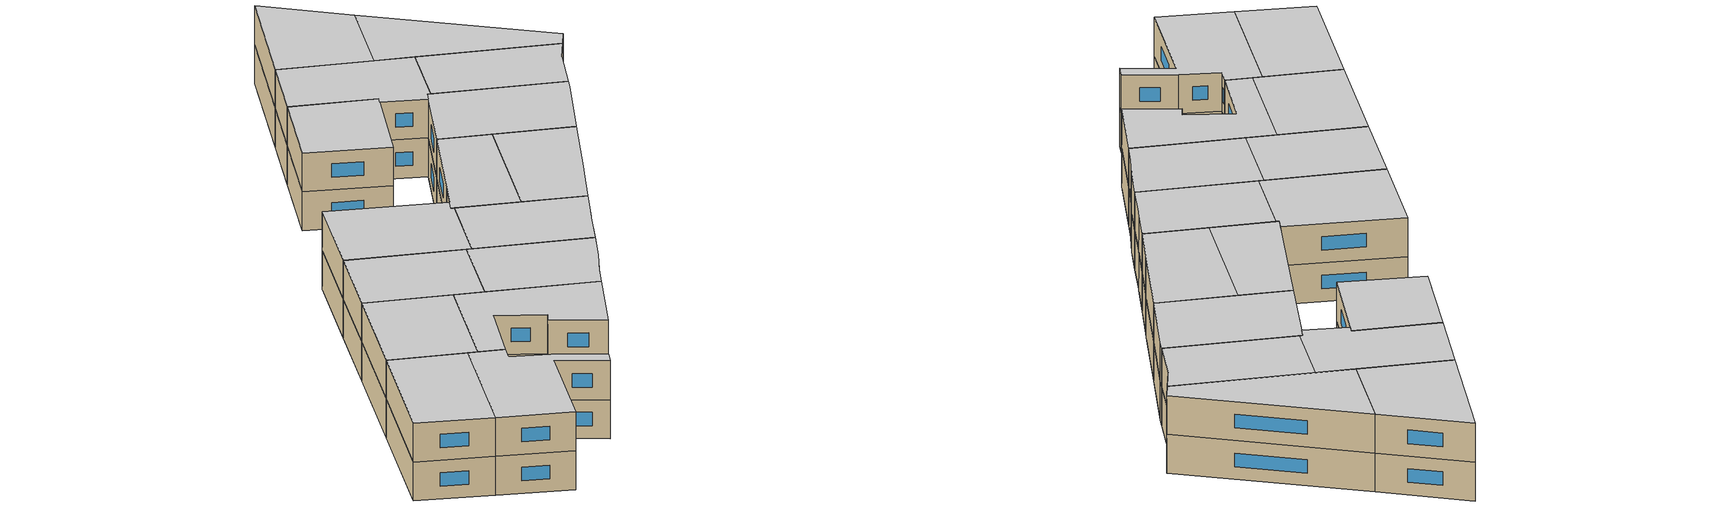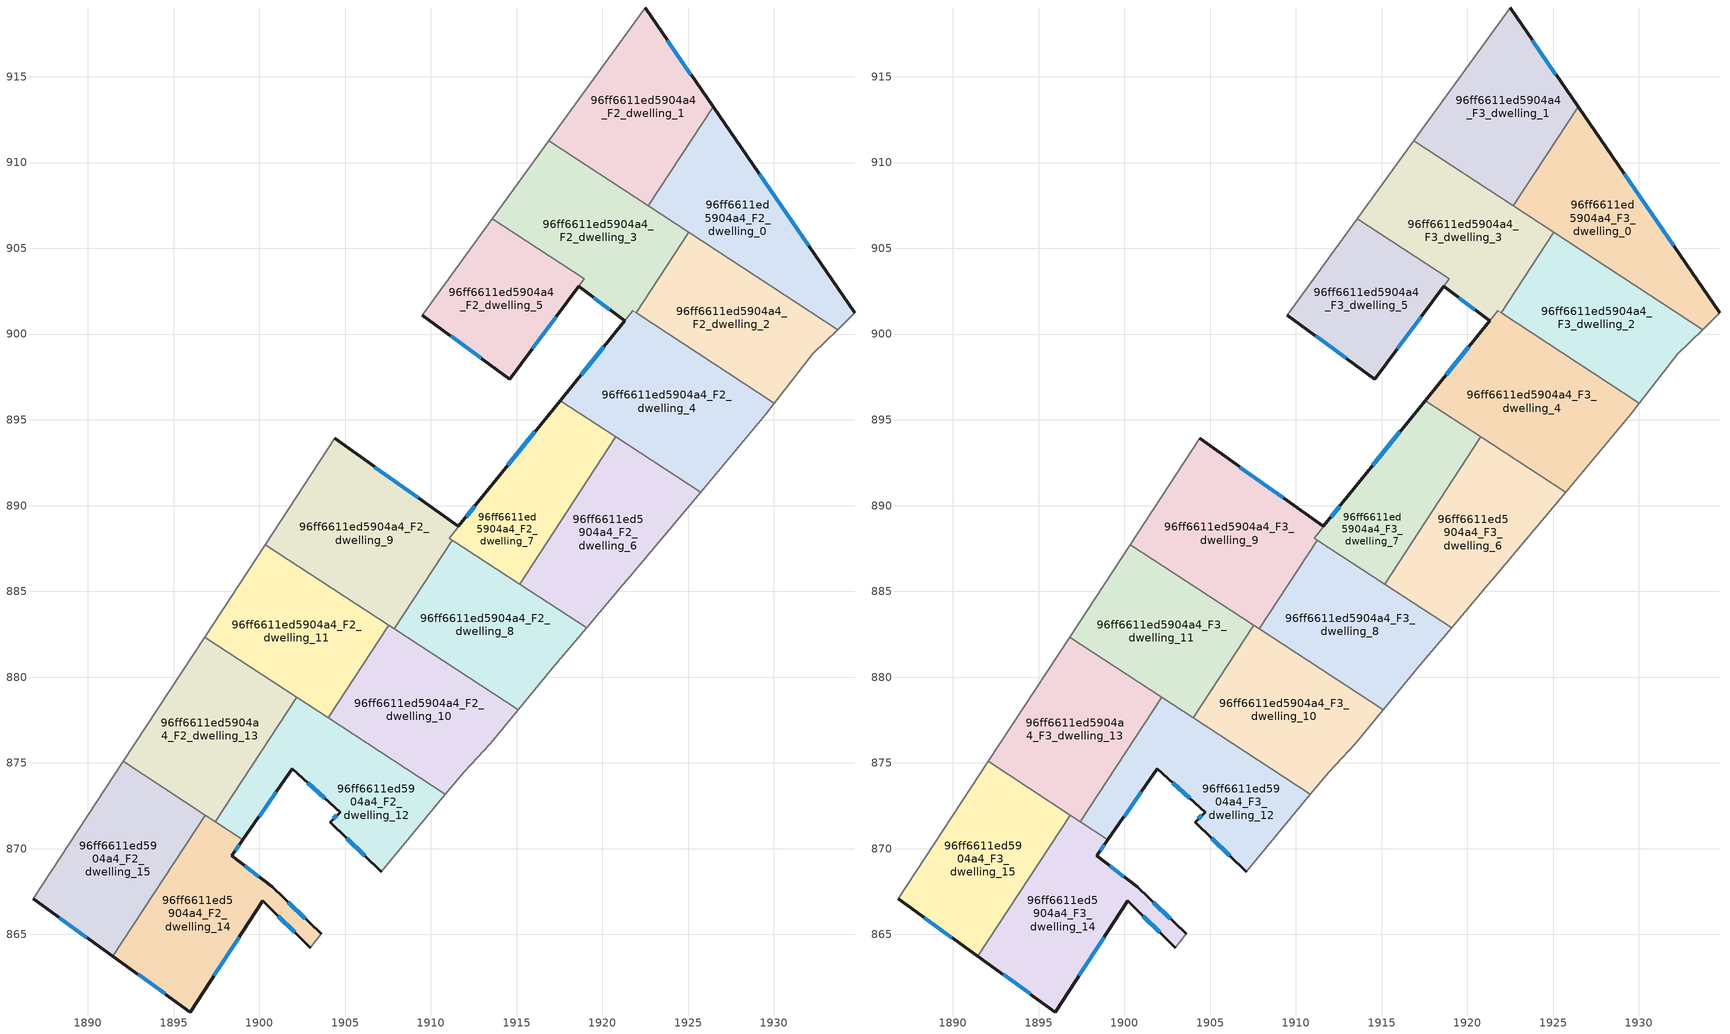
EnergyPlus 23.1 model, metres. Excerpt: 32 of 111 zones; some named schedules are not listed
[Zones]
96ff6611ed5904a4_F2_dwelling_0
 floor to 96ff6611ed5904a4_F1_dwelling_0 (EU_floor_Construction): 1926.45,913.25 1934.72,901.23 1933.71,900.26 1922.68,907.47 z6
 wall outside (EU_wall_Construction): 1934.72,901.23 1926.45,913.25 z6:9
 wall to 96ff6611ed5904a4_F2_dwelling_1 (EU_wall_Construction): 1926.45,913.25 1922.68,907.47 z6:9
 wall adiabatic (EU_wall_Construction): 1933.71,900.26 1934.72,901.23 z6:9
 wall to 96ff6611ed5904a4_F2_dwelling_2 (EU_wall_Construction): 1925.04,905.93 1933.71,900.26 z6:9
 wall to 96ff6611ed5904a4_F2_dwelling_3 (EU_wall_Construction): 1922.68,907.47 1925.04,905.93 z6:9
 window (EU_Window_Construction): 1932.03,905.14 1929.14,909.34 z6.98:8.02
96ff6611ed5904a4_F2_dwelling_1
 floor to 96ff6611ed5904a4_F1_dwelling_1 (EU_floor_Construction): 1922.49,919.01 1926.45,913.25 1922.68,907.47 1916.87,911.27 z6
 wall outside (EU_wall_Construction): 1926.45,913.25 1922.49,919.01 z6:9
 wall adiabatic (EU_wall_Construction): 1922.49,919.01 1916.87,911.27 z6:9
 wall to 96ff6611ed5904a4_F2_dwelling_3 (EU_wall_Construction): 1916.87,911.27 1922.68,907.47 z6:9
 window (EU_Window_Construction): 1925.17,915.12 1923.78,917.14 z6.98:8.02
96ff6611ed5904a4_F2_dwelling_10
 floor to 96ff6611ed5904a4_F1_dwelling_10 (EU_floor_Construction): 1915.09,878.09 1913.47,876.11 1911.95,874.49 1910.84,873.16 1904.02,877.62 1907.55,883.03 z6
 wall adiabatic (EU_wall_Construction): 1910.84,873.16 1911.95,874.49 1913.47,876.11 1915.09,878.09 z6:9
 wall to 96ff6611ed5904a4_F2_dwelling_11 (EU_wall_Construction): 1907.55,883.03 1904.02,877.62 z6:9
 wall to 96ff6611ed5904a4_F2_dwelling_8 (EU_wall_Construction): 1915.09,878.09 1907.87,882.82 z6:9
 wall to 96ff6611ed5904a4_F2_dwelling_12 (EU_wall_Construction): 1904.02,877.62 1910.84,873.16 z6:9
 wall to 96ff6611ed5904a4_F2_dwelling_9 (EU_wall_Construction): 1907.87,882.82 1907.55,883.03 z6:9
96ff6611ed5904a4_F2_dwelling_11
 floor to 96ff6611ed5904a4_F1_dwelling_11 (EU_floor_Construction): 1907.55,883.03 1904.02,877.62 1896.81,882.33 1900.35,887.73 z6
 wall adiabatic (EU_wall_Construction): 1900.35,887.73 1896.81,882.33 z6:9
 wall to 96ff6611ed5904a4_F2_dwelling_9 (EU_wall_Construction): 1907.55,883.03 1900.35,887.73 z6:9
 wall to 96ff6611ed5904a4_F2_dwelling_13 (EU_wall_Construction): 1896.81,882.33 1902.17,878.83 z6:9
 wall to 96ff6611ed5904a4_F2_dwelling_12 (EU_wall_Construction): 1902.17,878.83 1904.02,877.62 z6:9
96ff6611ed5904a4_F2_dwelling_12
 floor to 96ff6611ed5904a4_F1_dwelling_12 (EU_floor_Construction): 1910.84,873.16 1907.11,868.65 1904.13,871.53 1904.72,872.13 1901.93,874.64 1899.05,870.52 1897.43,871.58 1902.17,878.83 z6
 wall outside (EU_wall_Construction): 1899.05,870.52 1901.93,874.64 1904.72,872.13 1904.13,871.53 1907.11,868.65 z6:9
 wall to 96ff6611ed5904a4_F2_dwelling_13 (EU_wall_Construction): 1902.17,878.83 1897.43,871.58 z6:9
 wall adiabatic (EU_wall_Construction): 1907.11,868.65 1910.84,873.16 z6:9
 wall to 96ff6611ed5904a4_F2_dwelling_14 (EU_wall_Construction): 1897.43,871.58 1899.05,870.52 z6:9
 window (EU_Window_Construction): 1899.99,871.86 1900.99,873.3 / 1905.1,870.6 1906.14,869.59 / 1904.53,871.94 1904.32,871.73 / 1902.84,873.83 1903.81,872.95 z6.98:8.02
96ff6611ed5904a4_F2_dwelling_13
 floor to 96ff6611ed5904a4_F1_dwelling_13 (EU_floor_Construction): 1902.17,878.83 1897.43,871.58 1892.07,875.08 1896.81,882.33 z6
 wall adiabatic (EU_wall_Construction): 1896.81,882.33 1892.07,875.08 z6:9
 wall to 96ff6611ed5904a4_F2_dwelling_15 (EU_wall_Construction): 1892.07,875.08 1896.85,871.96 z6:9
 wall to 96ff6611ed5904a4_F2_dwelling_14 (EU_wall_Construction): 1896.85,871.96 1897.43,871.58 z6:9
96ff6611ed5904a4_F2_dwelling_14
 floor to 96ff6611ed5904a4_F1_dwelling_14 (EU_floor_Construction): 1899.05,870.52 1898.39,869.57 1900.75,867.77 1903.6,865.02 1902.97,864.23 1900.21,866.95 1895.98,860.47 1891.46,863.72 1896.85,871.96 z6
 wall outside (EU_wall_Construction): 1903.6,865.02 1900.75,867.77 1898.39,869.57 1899.05,870.52 / 1891.46,863.72 1895.98,860.47 1900.21,866.95 1902.97,864.23 z6:9
 wall adiabatic (EU_wall_Construction): 1902.97,864.23 1903.6,865.02 z6:9
 wall to 96ff6611ed5904a4_F2_dwelling_15 (EU_wall_Construction): 1896.85,871.96 1891.46,863.72 z6:9
 window (EU_Window_Construction): 1899.98,868.36 1899.16,868.99 / 1902.67,865.92 1901.68,866.88 / 1901.11,866.07 1902.08,865.12 / 1897.35,862.58 1898.83,864.85 / 1892.93,862.67 1894.51,861.53 / 1898.6,869.88 1898.83,870.21 z6.98:8.02
96ff6611ed5904a4_F2_dwelling_15
 floor to 96ff6611ed5904a4_F1_dwelling_15 (EU_floor_Construction): 1896.85,871.96 1891.46,863.72 1886.82,867.07 1892.07,875.08 z6
 wall outside (EU_wall_Construction): 1886.82,867.07 1891.46,863.72 z6:9
 wall adiabatic (EU_wall_Construction): 1892.07,875.08 1886.82,867.07 z6:9
 window (EU_Window_Construction): 1888.33,865.98 1889.95,864.81 z6.98:8.02
96ff6611ed5904a4_F2_dwelling_2
 floor to 96ff6611ed5904a4_F1_dwelling_2 (EU_floor_Construction): 1933.71,900.26 1932.27,898.86 1930.04,895.97 1921.98,901.24 1925.04,905.93 z6
 wall adiabatic (EU_wall_Construction): 1930.04,895.97 1932.27,898.86 1933.71,900.26 z6:9
 wall to 96ff6611ed5904a4_F2_dwelling_3 (EU_wall_Construction): 1925.04,905.93 1921.98,901.24 z6:9
 wall to 96ff6611ed5904a4_F2_dwelling_4 (EU_wall_Construction): 1921.98,901.24 1930.04,895.97 z6:9
96ff6611ed5904a4_F2_dwelling_3
 floor to 96ff6611ed5904a4_F1_dwelling_3 (EU_floor_Construction): 1925.04,905.93 1921.98,901.24 1921.78,901.37 1921.31,900.78 1918.62,902.78 1918.94,903.22 1913.58,906.73 1916.87,911.27 z6
 wall outside (EU_wall_Construction): 1918.62,902.78 1921.31,900.78 z6:9
 wall to 96ff6611ed5904a4_F2_dwelling_5 (EU_wall_Construction): 1913.58,906.73 1918.94,903.22 1918.62,902.78 z6:9
 wall adiabatic (EU_wall_Construction): 1916.87,911.27 1913.58,906.73 z6:9
 wall to 96ff6611ed5904a4_F2_dwelling_4 (EU_wall_Construction): 1921.31,900.78 1921.78,901.37 / 1921.79,901.36 1921.98,901.24 z6:9
 window (EU_Window_Construction): 1919.49,902.13 1920.43,901.43 z6.98:8.02
96ff6611ed5904a4_F2_dwelling_4
 floor to 96ff6611ed5904a4_F1_dwelling_4 (EU_floor_Construction): 1930.04,895.97 1929.53,895.31 1925.73,890.78 1917.54,896.13 1921.79,901.36 z6
 wall outside (EU_wall_Construction): 1921.31,900.78 1917.54,896.13 z6:9
 wall adiabatic (EU_wall_Construction): 1925.73,890.78 1929.53,895.31 1930.04,895.97 z6:9
 wall to 96ff6611ed5904a4_F2_dwelling_6 (EU_wall_Construction): 1920.79,894 1925.73,890.78 z6:9
 wall to 96ff6611ed5904a4_F2_dwelling_7 (EU_wall_Construction): 1917.54,896.13 1920.79,894 z6:9
 window (EU_Window_Construction): 1920.09,899.27 1918.77,897.64 z6.98:8.02
96ff6611ed5904a4_F2_dwelling_5
 floor to 96ff6611ed5904a4_F1_dwelling_5 (EU_floor_Construction): 1918.94,903.22 1914.61,897.37 1909.5,901.11 1913.58,906.73 z6
 wall outside (EU_wall_Construction): 1909.5,901.11 1914.61,897.37 1918.62,902.78 z6:9
 wall adiabatic (EU_wall_Construction): 1913.58,906.73 1909.5,901.11 z6:9
 window (EU_Window_Construction): 1911.16,899.9 1912.95,898.59 / 1915.91,899.13 1917.31,901.02 z6.98:8.02
96ff6611ed5904a4_F2_dwelling_6
 floor to 96ff6611ed5904a4_F1_dwelling_6 (EU_floor_Construction): 1925.73,890.78 1921.6,885.84 1921.23,885.4 1919.08,882.87 1915.18,885.42 1920.79,894 z6
 wall adiabatic (EU_wall_Construction): 1919.08,882.87 1921.23,885.4 1921.6,885.84 1925.73,890.78 z6:9
 wall to 96ff6611ed5904a4_F2_dwelling_7 (EU_wall_Construction): 1920.79,894 1915.18,885.42 z6:9
 wall to 96ff6611ed5904a4_F2_dwelling_8 (EU_wall_Construction): 1915.18,885.42 1919.08,882.87 z6:9
96ff6611ed5904a4_F2_dwelling_7
 floor to 96ff6611ed5904a4_F1_dwelling_7 (EU_floor_Construction): 1920.79,894 1915.18,885.42 1911.06,888.11 1913.01,890.52 1917.54,896.13 z6
 wall outside (EU_wall_Construction): 1917.54,896.13 1913.01,890.52 z6:9
 wall to 96ff6611ed5904a4_F2_dwelling_9 (EU_wall_Construction): 1913,890.52 1911.06,888.11 1911.25,887.99 z6:9
 wall to 96ff6611ed5904a4_F2_dwelling_8 (EU_wall_Construction): 1911.25,887.99 1915.18,885.42 z6:9
 window (EU_Window_Construction): 1916.07,894.3 1914.48,892.35 z6.98:8.02
96ff6611ed5904a4_F2_dwelling_8
 floor to 96ff6611ed5904a4_F1_dwelling_8 (EU_floor_Construction): 1919.08,882.87 1917.08,880.52 1916.96,880.37 1915.09,878.09 1907.87,882.82 1911.25,887.99 z6
 wall adiabatic (EU_wall_Construction): 1915.09,878.09 1916.96,880.37 1917.08,880.52 1919.08,882.87 z6:9
 wall to 96ff6611ed5904a4_F2_dwelling_9 (EU_wall_Construction): 1911.25,887.99 1907.87,882.82 z6:9
96ff6611ed5904a4_F2_dwelling_9
 floor to 96ff6611ed5904a4_F1_dwelling_9 (EU_floor_Construction): 1913,890.52 1911.06,888.11 1911.25,887.99 1907.87,882.82 1900.35,887.73 1904.4,893.91 1911.6,888.78 z6
 wall outside (EU_wall_Construction): 1913,890.52 1911.6,888.78 1904.4,893.91 z6:9
 wall adiabatic (EU_wall_Construction): 1904.4,893.91 1900.35,887.73 z6:9
 window (EU_Window_Construction): 1909.26,890.45 1906.74,892.25 / 1912.55,889.96 1912.06,889.35 z6.98:8.02
96ff6611ed5904a4_F3_dwelling_0
 floor to 96ff6611ed5904a4_F2_dwelling_0 (EU_floor_Construction): 1926.45,913.25 1934.72,901.23 1933.71,900.26 1922.68,907.47 z9
 wall outside (EU_wall_Construction): 1934.72,901.23 1926.45,913.25 z9:12
 wall to 96ff6611ed5904a4_F3_dwelling_1 (EU_wall_Construction): 1926.45,913.25 1922.68,907.47 z9:12
 wall adiabatic (EU_wall_Construction): 1933.71,900.26 1934.72,901.23 z9:12
 wall to 96ff6611ed5904a4_F3_dwelling_2 (EU_wall_Construction): 1925.04,905.93 1933.71,900.26 z9:12
 wall to 96ff6611ed5904a4_F3_dwelling_3 (EU_wall_Construction): 1922.68,907.47 1925.04,905.93 z9:12
 window (EU_Window_Construction): 1932.03,905.14 1929.14,909.34 z9.98:11.02
 ceiling to 96ff6611ed5904a4_F4_dwelling_0 (EU_floor_Construction): 1934.72,901.23 1926.45,913.25 1922.68,907.47 1933.71,900.26 z12
96ff6611ed5904a4_F3_dwelling_1
 floor to 96ff6611ed5904a4_F2_dwelling_1 (EU_floor_Construction): 1922.49,919.01 1926.45,913.25 1922.68,907.47 1916.87,911.27 z9
 wall outside (EU_wall_Construction): 1926.45,913.25 1922.49,919.01 z9:12
 wall adiabatic (EU_wall_Construction): 1922.49,919.01 1916.87,911.27 z9:12
 wall to 96ff6611ed5904a4_F3_dwelling_3 (EU_wall_Construction): 1916.87,911.27 1922.68,907.47 z9:12
 window (EU_Window_Construction): 1925.17,915.12 1923.78,917.14 z9.98:11.02
 ceiling to 96ff6611ed5904a4_F4_dwelling_1 (EU_floor_Construction): 1922.68,907.47 1926.45,913.25 1922.49,919.01 1916.87,911.27 z12
96ff6611ed5904a4_F3_dwelling_10
 floor to 96ff6611ed5904a4_F2_dwelling_10 (EU_floor_Construction): 1915.09,878.09 1913.47,876.11 1911.95,874.49 1910.84,873.16 1904.02,877.62 1907.55,883.03 z9
 wall adiabatic (EU_wall_Construction): 1910.84,873.16 1911.95,874.49 1913.47,876.11 1915.09,878.09 z9:12
 wall to 96ff6611ed5904a4_F3_dwelling_11 (EU_wall_Construction): 1907.55,883.03 1904.02,877.62 z9:12
 wall to 96ff6611ed5904a4_F3_dwelling_8 (EU_wall_Construction): 1915.09,878.09 1907.87,882.82 z9:12
 wall to 96ff6611ed5904a4_F3_dwelling_12 (EU_wall_Construction): 1904.02,877.62 1910.84,873.16 z9:12
 wall to 96ff6611ed5904a4_F3_dwelling_9 (EU_wall_Construction): 1907.87,882.82 1907.55,883.03 z9:12
 ceiling to 96ff6611ed5904a4_F4_dwelling_10 (EU_floor_Construction): 1913.47,876.11 1915.09,878.09 1907.55,883.03 1904.02,877.62 1910.84,873.16 1911.95,874.49 z12
96ff6611ed5904a4_F3_dwelling_11
 floor to 96ff6611ed5904a4_F2_dwelling_11 (EU_floor_Construction): 1907.55,883.03 1904.02,877.62 1896.81,882.33 1900.35,887.73 z9
 wall adiabatic (EU_wall_Construction): 1900.35,887.73 1896.81,882.33 z9:12
 wall to 96ff6611ed5904a4_F3_dwelling_9 (EU_wall_Construction): 1907.55,883.03 1900.35,887.73 z9:12
 wall to 96ff6611ed5904a4_F3_dwelling_13 (EU_wall_Construction): 1896.81,882.33 1902.17,878.83 z9:12
 wall to 96ff6611ed5904a4_F3_dwelling_12 (EU_wall_Construction): 1902.17,878.83 1904.02,877.62 z9:12
 ceiling to 96ff6611ed5904a4_F4_dwelling_11 (EU_floor_Construction): 1904.02,877.62 1907.55,883.03 1900.35,887.73 1896.81,882.33 z12
96ff6611ed5904a4_F3_dwelling_12
 floor to 96ff6611ed5904a4_F2_dwelling_12 (EU_floor_Construction): 1910.84,873.16 1907.11,868.65 1904.13,871.53 1904.72,872.13 1901.93,874.64 1899.05,870.52 1897.43,871.58 1902.17,878.83 z9
 wall outside (EU_wall_Construction): 1899.05,870.52 1901.93,874.64 1904.72,872.13 1904.13,871.53 1907.11,868.65 z9:12
 wall to 96ff6611ed5904a4_F3_dwelling_13 (EU_wall_Construction): 1902.17,878.83 1897.43,871.58 z9:12
 wall adiabatic (EU_wall_Construction): 1907.11,868.65 1910.84,873.16 z9:12
 wall to 96ff6611ed5904a4_F3_dwelling_14 (EU_wall_Construction): 1897.43,871.58 1899.05,870.52 z9:12
 window (EU_Window_Construction): 1899.99,871.86 1900.99,873.3 / 1905.1,870.6 1906.14,869.59 / 1904.53,871.94 1904.32,871.73 / 1902.84,873.83 1903.81,872.95 z9.98:11.02
 ceiling to 96ff6611ed5904a4_F4_dwelling_12 (EU_floor_Construction): 1907.11,868.65 1910.84,873.16 1902.17,878.83 1897.43,871.58 1899.05,870.52 1901.93,874.64 1904.72,872.13 1904.13,871.53 z12
96ff6611ed5904a4_F3_dwelling_13
 floor to 96ff6611ed5904a4_F2_dwelling_13 (EU_floor_Construction): 1902.17,878.83 1897.43,871.58 1892.07,875.08 1896.81,882.33 z9
 wall adiabatic (EU_wall_Construction): 1896.81,882.33 1892.07,875.08 z9:12
 wall to 96ff6611ed5904a4_F3_dwelling_15 (EU_wall_Construction): 1892.07,875.08 1896.85,871.96 z9:12
 wall to 96ff6611ed5904a4_F3_dwelling_14 (EU_wall_Construction): 1896.85,871.96 1897.43,871.58 z9:12
 ceiling to 96ff6611ed5904a4_F4_dwelling_13 (EU_floor_Construction): 1897.43,871.58 1902.17,878.83 1896.81,882.33 1892.07,875.08 z12
96ff6611ed5904a4_F3_dwelling_14
 floor to 96ff6611ed5904a4_F2_dwelling_14 (EU_floor_Construction): 1899.05,870.52 1898.39,869.57 1900.75,867.77 1903.6,865.02 1902.97,864.23 1900.21,866.95 1895.98,860.47 1891.46,863.72 1896.85,871.96 z9
 wall outside (EU_wall_Construction): 1903.6,865.02 1900.75,867.77 1898.39,869.57 1899.05,870.52 / 1891.46,863.72 1895.98,860.47 1900.21,866.95 1902.97,864.23 z9:12
 wall adiabatic (EU_wall_Construction): 1902.97,864.23 1903.6,865.02 z9:12
 wall to 96ff6611ed5904a4_F3_dwelling_15 (EU_wall_Construction): 1896.85,871.96 1891.46,863.72 z9:12
 window (EU_Window_Construction): 1899.98,868.36 1899.16,868.99 / 1902.67,865.92 1901.68,866.88 / 1901.11,866.07 1902.08,865.12 / 1897.35,862.58 1898.83,864.85 / 1892.93,862.67 1894.51,861.53 / 1898.6,869.88 1898.83,870.21 z9.98:11.02
 ceiling to 96ff6611ed5904a4_F4_dwelling_14 (EU_floor_Construction): 1902.97,864.23 1903.6,865.02 1900.75,867.77 1898.39,869.57 1899.05,870.52 1896.85,871.96 1891.46,863.72 1895.98,860.47 1900.21,866.95 z12
96ff6611ed5904a4_F3_dwelling_15
 floor to 96ff6611ed5904a4_F2_dwelling_15 (EU_floor_Construction): 1896.85,871.96 1891.46,863.72 1886.82,867.07 1892.07,875.08 z9
 wall outside (EU_wall_Construction): 1886.82,867.07 1891.46,863.72 z9:12
 wall adiabatic (EU_wall_Construction): 1892.07,875.08 1886.82,867.07 z9:12
 window (EU_Window_Construction): 1888.33,865.98 1889.95,864.81 z9.98:11.02
 ceiling to 96ff6611ed5904a4_F4_dwelling_15 (EU_floor_Construction): 1891.46,863.72 1896.85,871.96 1892.07,875.08 1886.82,867.07 z12
96ff6611ed5904a4_F3_dwelling_2
 floor to 96ff6611ed5904a4_F2_dwelling_2 (EU_floor_Construction): 1933.71,900.26 1932.27,898.86 1930.04,895.97 1921.98,901.24 1925.04,905.93 z9
 wall adiabatic (EU_wall_Construction): 1930.04,895.97 1932.27,898.86 1933.71,900.26 z9:12
 wall to 96ff6611ed5904a4_F3_dwelling_3 (EU_wall_Construction): 1925.04,905.93 1921.98,901.24 z9:12
 wall to 96ff6611ed5904a4_F3_dwelling_4 (EU_wall_Construction): 1921.98,901.24 1930.04,895.97 z9:12
 ceiling to 96ff6611ed5904a4_F4_dwelling_2 (EU_floor_Construction): 1932.27,898.86 1933.71,900.26 1925.04,905.93 1921.98,901.24 1930.04,895.97 z12
96ff6611ed5904a4_F3_dwelling_3
 floor to 96ff6611ed5904a4_F2_dwelling_3 (EU_floor_Construction): 1925.04,905.93 1921.98,901.24 1921.78,901.37 1921.31,900.78 1918.62,902.78 1918.94,903.22 1913.58,906.73 1916.87,911.27 z9
 wall outside (EU_wall_Construction): 1918.62,902.78 1921.31,900.78 z9:12
 wall to 96ff6611ed5904a4_F3_dwelling_5 (EU_wall_Construction): 1913.58,906.73 1918.94,903.22 1918.62,902.78 z9:12
 wall adiabatic (EU_wall_Construction): 1916.87,911.27 1913.58,906.73 z9:12
 wall to 96ff6611ed5904a4_F3_dwelling_4 (EU_wall_Construction): 1921.31,900.78 1921.78,901.37 / 1921.79,901.36 1921.98,901.24 z9:12
 window (EU_Window_Construction): 1919.49,902.13 1920.43,901.43 z9.98:11.02
 ceiling to 96ff6611ed5904a4_F4_dwelling_3 (EU_floor_Construction): 1921.98,901.24 1925.04,905.93 1916.87,911.27 1913.58,906.73 1918.94,903.22 1918.62,902.78 1921.31,900.78 1921.78,901.37 z12
96ff6611ed5904a4_F3_dwelling_4
 floor to 96ff6611ed5904a4_F2_dwelling_4 (EU_floor_Construction): 1930.04,895.97 1929.53,895.31 1925.73,890.78 1917.54,896.13 1921.79,901.36 z9
 wall outside (EU_wall_Construction): 1921.31,900.78 1917.54,896.13 z9:12
 wall adiabatic (EU_wall_Construction): 1925.73,890.78 1929.53,895.31 1930.04,895.97 z9:12
 wall to 96ff6611ed5904a4_F3_dwelling_6 (EU_wall_Construction): 1920.79,894 1925.73,890.78 z9:12
 wall to 96ff6611ed5904a4_F3_dwelling_7 (EU_wall_Construction): 1917.54,896.13 1920.79,894 z9:12
 window (EU_Window_Construction): 1920.09,899.27 1918.77,897.64 z9.98:11.02
 ceiling to 96ff6611ed5904a4_F4_dwelling_4 (EU_floor_Construction): 1925.73,890.78 1929.53,895.31 1930.04,895.97 1921.79,901.36 1917.54,896.13 z12
96ff6611ed5904a4_F3_dwelling_5
 floor to 96ff6611ed5904a4_F2_dwelling_5 (EU_floor_Construction): 1918.94,903.22 1914.61,897.37 1909.5,901.11 1913.58,906.73 z9
 wall outside (EU_wall_Construction): 1909.5,901.11 1914.61,897.37 1918.62,902.78 z9:12
 wall adiabatic (EU_wall_Construction): 1913.58,906.73 1909.5,901.11 z9:12
 window (EU_Window_Construction): 1911.16,899.9 1912.95,898.59 / 1915.91,899.13 1917.31,901.02 z9.98:11.02
 ceiling to 96ff6611ed5904a4_F4_dwelling_5 (EU_floor_Construction): 1914.61,897.37 1918.94,903.22 1913.58,906.73 1909.5,901.11 z12
96ff6611ed5904a4_F3_dwelling_6
 floor to 96ff6611ed5904a4_F2_dwelling_6 (EU_floor_Construction): 1925.73,890.78 1921.6,885.84 1921.23,885.4 1919.08,882.87 1915.18,885.42 1920.79,894 z9
 wall adiabatic (EU_wall_Construction): 1919.08,882.87 1921.23,885.4 1921.6,885.84 1925.73,890.78 z9:12
 wall to 96ff6611ed5904a4_F3_dwelling_7 (EU_wall_Construction): 1920.79,894 1915.18,885.42 z9:12
 wall to 96ff6611ed5904a4_F3_dwelling_8 (EU_wall_Construction): 1915.18,885.42 1919.08,882.87 z9:12
 ceiling to 96ff6611ed5904a4_F4_dwelling_6 (EU_floor_Construction): 1921.6,885.84 1925.73,890.78 1920.79,894 1915.18,885.42 1919.08,882.87 1921.23,885.4 z12
96ff6611ed5904a4_F3_dwelling_7
 floor to 96ff6611ed5904a4_F2_dwelling_7 (EU_floor_Construction): 1920.79,894 1915.18,885.42 1911.06,888.11 1913.01,890.52 1917.54,896.13 z9
 wall outside (EU_wall_Construction): 1917.54,896.13 1913.01,890.52 z9:12
 wall to 96ff6611ed5904a4_F3_dwelling_9 (EU_wall_Construction): 1913,890.52 1911.06,888.11 1911.25,887.99 z9:12
 wall to 96ff6611ed5904a4_F3_dwelling_8 (EU_wall_Construction): 1911.25,887.99 1915.18,885.42 z9:12
 window (EU_Window_Construction): 1916.07,894.3 1914.48,892.35 z9.98:11.02
 ceiling to 96ff6611ed5904a4_F4_dwelling_7 (EU_floor_Construction): 1915.18,885.42 1920.79,894 1917.54,896.13 1913.01,890.52 1911.06,888.11 z12
96ff6611ed5904a4_F3_dwelling_8
 floor to 96ff6611ed5904a4_F2_dwelling_8 (EU_floor_Construction): 1919.08,882.87 1917.08,880.52 1916.96,880.37 1915.09,878.09 1907.87,882.82 1911.25,887.99 z9
 wall adiabatic (EU_wall_Construction): 1915.09,878.09 1916.96,880.37 1917.08,880.52 1919.08,882.87 z9:12
 wall to 96ff6611ed5904a4_F3_dwelling_9 (EU_wall_Construction): 1911.25,887.99 1907.87,882.82 z9:12
 ceiling to 96ff6611ed5904a4_F4_dwelling_8 (EU_floor_Construction): 1916.96,880.37 1917.08,880.52 1919.08,882.87 1911.25,887.99 1907.87,882.82 1915.09,878.09 z12
96ff6611ed5904a4_F3_dwelling_9
 floor to 96ff6611ed5904a4_F2_dwelling_9 (EU_floor_Construction): 1913,890.52 1911.06,888.11 1911.25,887.99 1907.87,882.82 1900.35,887.73 1904.4,893.91 1911.6,888.78 z9
 wall outside (EU_wall_Construction): 1913,890.52 1911.6,888.78 1904.4,893.91 z9:12
 wall adiabatic (EU_wall_Construction): 1904.4,893.91 1900.35,887.73 z9:12
 window (EU_Window_Construction): 1909.26,890.45 1906.74,892.25 / 1912.55,889.96 1912.06,889.35 z9.98:11.02
 ceiling to 96ff6611ed5904a4_F4_dwelling_9 (EU_floor_Construction): 1907.87,882.82 1911.25,887.99 1911.06,888.11 1913,890.52 1911.6,888.78 1904.4,893.91 1900.35,887.73 z12
[Building]
EU S2 Campaign: North Axis=0; Terrain=City; Solar Distribution=FullExterior
[Site:Location]
Bologna: Latitude=44.5; Longitude=11.25; Time Zone=1; Elevation=37
[SizingPeriod:WeatherFileDays]
AnnualSizingPeriod: Begin Month=1; Begin Day of Month=1; End Month=12; End Day of Month=31; Day of Week for Start Day=Monday; Use Weather File Daylight Saving Period=No; Use Weather File Rain and Snow Indicators=No
[MATERIAL]
EU_InternalMass_Material: Roughness=MediumRough; Thickness=0.1; Conductivity=1; Density=1800; Specific Heat=900; Thermal Absorptance=0.9; Solar Absorptance=0.7; Visible Absorptance=0.7
[MATERIAL:NOMASS] Roughness=MediumRough; Thermal Absorptance=0.9; Solar Absorptance=0.7; Visible Absorptance=0.7
Name | Thermal Resistance
EU_wall_NoMass | 0.905828
EU_floor_NoMass | 0.67114
[WINDOWMATERIAL:SIMPLEGLAZINGSYSTEM]
EU_Window_SimpleGlazing: UFactor=4.52486; Solar Heat Gain Coefficient=0.85; Visible Transmittance=0.85
[CONSTRUCTION]
EU_wall_Construction: EU_wall_NoMass
EU_floor_Construction: EU_floor_NoMass
EU_Window_Construction: EU_Window_SimpleGlazing
EU_InternalMass_Construction: EU_InternalMass_Material
[ZONE] Type=1; Multiplier=1; Ceiling Height=autocalculate; Floor Area=autocalculate; Part of Total Floor Area=Yes
Name | Volume
96ff6611ed5904a4_F2_dwelling_0; 96ff6611ed5904a4_F3_dwelling_0 | 166.438
96ff6611ed5904a4_F2_dwelling_1; 96ff6611ed5904a4_F3_dwelling_1 | 166.425
96ff6611ed5904a4_F2_dwelling_10; 96ff6611ed5904a4_F3_dwelling_10 | 166.46
96ff6611ed5904a4_F2_dwelling_11; 96ff6611ed5904a4_F3_dwelling_11 | 166.482
96ff6611ed5904a4_F2_dwelling_12; 96ff6611ed5904a4_F3_dwelling_12 | 166.43
96ff6611ed5904a4_F2_dwelling_13; 96ff6611ed5904a4_F3_dwelling_13 | 166.445
96ff6611ed5904a4_F2_dwelling_14; 96ff6611ed5904a4_F3_dwelling_14 | 166.464
96ff6611ed5904a4_F2_dwelling_15; 96ff6611ed5904a4_F3_dwelling_15 | 166.428
96ff6611ed5904a4_F2_dwelling_2; 96ff6611ed5904a4_F3_dwelling_2 | 166.441
96ff6611ed5904a4_F2_dwelling_3; 96ff6611ed5904a4_F3_dwelling_3 | 173.001
96ff6611ed5904a4_F2_dwelling_4; 96ff6611ed5904a4_F3_dwelling_4 | 197.878
96ff6611ed5904a4_F2_dwelling_5; 96ff6611ed5904a4_F3_dwelling_5 | 135.847
96ff6611ed5904a4_F2_dwelling_6; 96ff6611ed5904a4_F3_dwelling_6 | 162.725
96ff6611ed5904a4_F2_dwelling_7; 96ff6611ed5904a4_F3_dwelling_7 | 135.338
96ff6611ed5904a4_F2_dwelling_8; 96ff6611ed5904a4_F3_dwelling_8 | 166.443
96ff6611ed5904a4_F2_dwelling_9; 96ff6611ed5904a4_F3_dwelling_9 | 193.822
[INTERNALMASS] Construction=EU_InternalMass_Construction
Name | Zone or ZoneList | Surface Area
96ff6611ed5904a4_F2_dwelling_0_EU_InternalMass | 96ff6611ed5904a4_F2_dwelling_0 | 55.4807
96ff6611ed5904a4_F2_dwelling_1_EU_InternalMass | 96ff6611ed5904a4_F2_dwelling_1 | 55.4769
96ff6611ed5904a4_F2_dwelling_2_EU_InternalMass | 96ff6611ed5904a4_F2_dwelling_2 | 55.4807
96ff6611ed5904a4_F2_dwelling_3_EU_InternalMass | 96ff6611ed5904a4_F2_dwelling_3 | 57.6681
96ff6611ed5904a4_F2_dwelling_4_EU_InternalMass | 96ff6611ed5904a4_F2_dwelling_4 | 65.9787
96ff6611ed5904a4_F2_dwelling_5_EU_InternalMass | 96ff6611ed5904a4_F2_dwelling_5 | 45.2839
96ff6611ed5904a4_F2_dwelling_6_EU_InternalMass | 96ff6611ed5904a4_F2_dwelling_6 | 54.2423
96ff6611ed5904a4_F2_dwelling_7_EU_InternalMass | 96ff6611ed5904a4_F2_dwelling_7 | 45.1047
96ff6611ed5904a4_F2_dwelling_8_EU_InternalMass | 96ff6611ed5904a4_F2_dwelling_8 | 55.4811
96ff6611ed5904a4_F2_dwelling_9_EU_InternalMass | 96ff6611ed5904a4_F2_dwelling_9 | 64.6143
96ff6611ed5904a4_F2_dwelling_10_EU_InternalMass | 96ff6611ed5904a4_F2_dwelling_10 | 55.4866
96ff6611ed5904a4_F2_dwelling_11_EU_InternalMass | 96ff6611ed5904a4_F2_dwelling_11 | 55.4925
96ff6611ed5904a4_F2_dwelling_12_EU_InternalMass | 96ff6611ed5904a4_F2_dwelling_12 | 55.4757
96ff6611ed5904a4_F2_dwelling_13_EU_InternalMass | 96ff6611ed5904a4_F2_dwelling_13 | 55.484
96ff6611ed5904a4_F2_dwelling_14_EU_InternalMass | 96ff6611ed5904a4_F2_dwelling_14 | 55.4899
96ff6611ed5904a4_F2_dwelling_15_EU_InternalMass | 96ff6611ed5904a4_F2_dwelling_15 | 55.4748
96ff6611ed5904a4_F3_dwelling_0_EU_InternalMass | 96ff6611ed5904a4_F3_dwelling_0 | 55.4807
96ff6611ed5904a4_F3_dwelling_1_EU_InternalMass | 96ff6611ed5904a4_F3_dwelling_1 | 55.4769
96ff6611ed5904a4_F3_dwelling_2_EU_InternalMass | 96ff6611ed5904a4_F3_dwelling_2 | 55.4807
96ff6611ed5904a4_F3_dwelling_3_EU_InternalMass | 96ff6611ed5904a4_F3_dwelling_3 | 57.6681
96ff6611ed5904a4_F3_dwelling_4_EU_InternalMass | 96ff6611ed5904a4_F3_dwelling_4 | 65.9787
96ff6611ed5904a4_F3_dwelling_5_EU_InternalMass | 96ff6611ed5904a4_F3_dwelling_5 | 45.2839
96ff6611ed5904a4_F3_dwelling_6_EU_InternalMass | 96ff6611ed5904a4_F3_dwelling_6 | 54.2423
96ff6611ed5904a4_F3_dwelling_7_EU_InternalMass | 96ff6611ed5904a4_F3_dwelling_7 | 45.1047
96ff6611ed5904a4_F3_dwelling_8_EU_InternalMass | 96ff6611ed5904a4_F3_dwelling_8 | 55.4811
96ff6611ed5904a4_F3_dwelling_9_EU_InternalMass | 96ff6611ed5904a4_F3_dwelling_9 | 64.6143
96ff6611ed5904a4_F3_dwelling_10_EU_InternalMass | 96ff6611ed5904a4_F3_dwelling_10 | 55.4866
96ff6611ed5904a4_F3_dwelling_11_EU_InternalMass | 96ff6611ed5904a4_F3_dwelling_11 | 55.4925
96ff6611ed5904a4_F3_dwelling_12_EU_InternalMass | 96ff6611ed5904a4_F3_dwelling_12 | 55.4757
96ff6611ed5904a4_F3_dwelling_13_EU_InternalMass | 96ff6611ed5904a4_F3_dwelling_13 | 55.484
96ff6611ed5904a4_F3_dwelling_14_EU_InternalMass | 96ff6611ed5904a4_F3_dwelling_14 | 55.4899
96ff6611ed5904a4_F3_dwelling_15_EU_InternalMass | 96ff6611ed5904a4_F3_dwelling_15 | 55.4748
[OTHEREQUIPMENT] Fuel Type=Electricity; Design Level Calculation Method=Watts/Area; Power per Zone Floor Area=1; Fraction Latent=0; Fraction Radiant=0; Fraction Lost=0; Carbon Dioxide Generation Rate=0; EndUse Subcategory=EU_Step8_InternalGains
Name | Zone or ZoneList or Space or SpaceList | Schedule
EU_Step8_InternalGain_96ff6611ed5904a4_F2_dwelling_0_f000 | 96ff6611ed5904a4_F2_dwelling_0 | EU_Step8_GainSchedule_96ff6611ed5904a4_F2_dwelling_0_f000
EU_Step8_InternalGain_96ff6611ed5904a4_F2_dwelling_1_f000 | 96ff6611ed5904a4_F2_dwelling_1 | EU_Step8_GainSchedule_96ff6611ed5904a4_F2_dwelling_1_f000
EU_Step8_InternalGain_96ff6611ed5904a4_F2_dwelling_2_f000 | 96ff6611ed5904a4_F2_dwelling_2 | EU_Step8_GainSchedule_96ff6611ed5904a4_F2_dwelling_2_f000
EU_Step8_InternalGain_96ff6611ed5904a4_F2_dwelling_3_f000 | 96ff6611ed5904a4_F2_dwelling_3 | EU_Step8_GainSchedule_96ff6611ed5904a4_F2_dwelling_3_f000
EU_Step8_InternalGain_96ff6611ed5904a4_F2_dwelling_4_f000 | 96ff6611ed5904a4_F2_dwelling_4 | EU_Step8_GainSchedule_96ff6611ed5904a4_F2_dwelling_4_f000
EU_Step8_InternalGain_96ff6611ed5904a4_F2_dwelling_5_f000 | 96ff6611ed5904a4_F2_dwelling_5 | EU_Step8_GainSchedule_96ff6611ed5904a4_F2_dwelling_5_f000
EU_Step8_InternalGain_96ff6611ed5904a4_F2_dwelling_6_f000 | 96ff6611ed5904a4_F2_dwelling_6 | EU_Step8_GainSchedule_96ff6611ed5904a4_F2_dwelling_6_f000
EU_Step8_InternalGain_96ff6611ed5904a4_F2_dwelling_7_f000 | 96ff6611ed5904a4_F2_dwelling_7 | EU_Step8_GainSchedule_96ff6611ed5904a4_F2_dwelling_7_f000
EU_Step8_InternalGain_96ff6611ed5904a4_F2_dwelling_8_f000 | 96ff6611ed5904a4_F2_dwelling_8 | EU_Step8_GainSchedule_96ff6611ed5904a4_F2_dwelling_8_f000
EU_Step8_InternalGain_96ff6611ed5904a4_F2_dwelling_9_f000 | 96ff6611ed5904a4_F2_dwelling_9 | EU_Step8_GainSchedule_96ff6611ed5904a4_F2_dwelling_9_f000
EU_Step8_InternalGain_96ff6611ed5904a4_F2_dwelling_10_f000 | 96ff6611ed5904a4_F2_dwelling_10 | EU_Step8_GainSchedule_96ff6611ed5904a4_F2_dwelling_10_f000
EU_Step8_InternalGain_96ff6611ed5904a4_F2_dwelling_11_f000 | 96ff6611ed5904a4_F2_dwelling_11 | EU_Step8_GainSchedule_96ff6611ed5904a4_F2_dwelling_11_f000
EU_Step8_InternalGain_96ff6611ed5904a4_F2_dwelling_12_f000 | 96ff6611ed5904a4_F2_dwelling_12 | EU_Step8_GainSchedule_96ff6611ed5904a4_F2_dwelling_12_f000
EU_Step8_InternalGain_96ff6611ed5904a4_F2_dwelling_13_f000 | 96ff6611ed5904a4_F2_dwelling_13 | EU_Step8_GainSchedule_96ff6611ed5904a4_F2_dwelling_13_f000
EU_Step8_InternalGain_96ff6611ed5904a4_F2_dwelling_14_f000 | 96ff6611ed5904a4_F2_dwelling_14 | EU_Step8_GainSchedule_96ff6611ed5904a4_F2_dwelling_14_f000
EU_Step8_InternalGain_96ff6611ed5904a4_F2_dwelling_15_f000 | 96ff6611ed5904a4_F2_dwelling_15 | EU_Step8_GainSchedule_96ff6611ed5904a4_F2_dwelling_15_f000
EU_Step8_InternalGain_96ff6611ed5904a4_F3_dwelling_0_f000 | 96ff6611ed5904a4_F3_dwelling_0 | EU_Step8_GainSchedule_96ff6611ed5904a4_F3_dwelling_0_f000
EU_Step8_InternalGain_96ff6611ed5904a4_F3_dwelling_1_f000 | 96ff6611ed5904a4_F3_dwelling_1 | EU_Step8_GainSchedule_96ff6611ed5904a4_F3_dwelling_1_f000
EU_Step8_InternalGain_96ff6611ed5904a4_F3_dwelling_2_f000 | 96ff6611ed5904a4_F3_dwelling_2 | EU_Step8_GainSchedule_96ff6611ed5904a4_F3_dwelling_2_f000
EU_Step8_InternalGain_96ff6611ed5904a4_F3_dwelling_3_f000 | 96ff6611ed5904a4_F3_dwelling_3 | EU_Step8_GainSchedule_96ff6611ed5904a4_F3_dwelling_3_f000
EU_Step8_InternalGain_96ff6611ed5904a4_F3_dwelling_4_f000 | 96ff6611ed5904a4_F3_dwelling_4 | EU_Step8_GainSchedule_96ff6611ed5904a4_F3_dwelling_4_f000
EU_Step8_InternalGain_96ff6611ed5904a4_F3_dwelling_5_f000 | 96ff6611ed5904a4_F3_dwelling_5 | EU_Step8_GainSchedule_96ff6611ed5904a4_F3_dwelling_5_f000
EU_Step8_InternalGain_96ff6611ed5904a4_F3_dwelling_6_f000 | 96ff6611ed5904a4_F3_dwelling_6 | EU_Step8_GainSchedule_96ff6611ed5904a4_F3_dwelling_6_f000
EU_Step8_InternalGain_96ff6611ed5904a4_F3_dwelling_7_f000 | 96ff6611ed5904a4_F3_dwelling_7 | EU_Step8_GainSchedule_96ff6611ed5904a4_F3_dwelling_7_f000
EU_Step8_InternalGain_96ff6611ed5904a4_F3_dwelling_8_f000 | 96ff6611ed5904a4_F3_dwelling_8 | EU_Step8_GainSchedule_96ff6611ed5904a4_F3_dwelling_8_f000
EU_Step8_InternalGain_96ff6611ed5904a4_F3_dwelling_9_f000 | 96ff6611ed5904a4_F3_dwelling_9 | EU_Step8_GainSchedule_96ff6611ed5904a4_F3_dwelling_9_f000
EU_Step8_InternalGain_96ff6611ed5904a4_F3_dwelling_10_f000 | 96ff6611ed5904a4_F3_dwelling_10 | EU_Step8_GainSchedule_96ff6611ed5904a4_F3_dwelling_10_f000
EU_Step8_InternalGain_96ff6611ed5904a4_F3_dwelling_11_f000 | 96ff6611ed5904a4_F3_dwelling_11 | EU_Step8_GainSchedule_96ff6611ed5904a4_F3_dwelling_11_f000
EU_Step8_InternalGain_96ff6611ed5904a4_F3_dwelling_12_f000 | 96ff6611ed5904a4_F3_dwelling_12 | EU_Step8_GainSchedule_96ff6611ed5904a4_F3_dwelling_12_f000
EU_Step8_InternalGain_96ff6611ed5904a4_F3_dwelling_13_f000 | 96ff6611ed5904a4_F3_dwelling_13 | EU_Step8_GainSchedule_96ff6611ed5904a4_F3_dwelling_13_f000
EU_Step8_InternalGain_96ff6611ed5904a4_F3_dwelling_14_f000 | 96ff6611ed5904a4_F3_dwelling_14 | EU_Step8_GainSchedule_96ff6611ed5904a4_F3_dwelling_14_f000
EU_Step8_InternalGain_96ff6611ed5904a4_F3_dwelling_15_f000 | 96ff6611ed5904a4_F3_dwelling_15 | EU_Step8_GainSchedule_96ff6611ed5904a4_F3_dwelling_15_f000
[ZONEVENTILATION:DESIGNFLOWRATE] Schedule=EU_AlwaysOn; Design Flow Rate Calculation Method=AirChanges/Hour; Air Changes per Hour=0.73129; Ventilation Type=Natural; Fan Pressure Rise=0; Fan Total Efficiency=1; Constant Term Coefficient=1; Temperature Term Coefficient=0; Velocity Term Coefficient=0; Velocity Squared Term Coefficient=0; Minimum Indoor Temperature=-100; Maximum Indoor Temperature=100; Delta Temperature=-100; Minimum Outdoor Temperature=-100; Maximum Outdoor Temperature=100; Maximum Wind Speed=40
Name | Zone or ZoneList or Space or SpaceList
EU_ConstantAir_96ff6611ed5904a4_F2_dwelling_0 | 96ff6611ed5904a4_F2_dwelling_0
EU_ConstantAir_96ff6611ed5904a4_F2_dwelling_1 | 96ff6611ed5904a4_F2_dwelling_1
EU_ConstantAir_96ff6611ed5904a4_F2_dwelling_2 | 96ff6611ed5904a4_F2_dwelling_2
EU_ConstantAir_96ff6611ed5904a4_F2_dwelling_3 | 96ff6611ed5904a4_F2_dwelling_3
EU_ConstantAir_96ff6611ed5904a4_F2_dwelling_4 | 96ff6611ed5904a4_F2_dwelling_4
EU_ConstantAir_96ff6611ed5904a4_F2_dwelling_5 | 96ff6611ed5904a4_F2_dwelling_5
EU_ConstantAir_96ff6611ed5904a4_F2_dwelling_6 | 96ff6611ed5904a4_F2_dwelling_6
EU_ConstantAir_96ff6611ed5904a4_F2_dwelling_7 | 96ff6611ed5904a4_F2_dwelling_7
EU_ConstantAir_96ff6611ed5904a4_F2_dwelling_8 | 96ff6611ed5904a4_F2_dwelling_8
EU_ConstantAir_96ff6611ed5904a4_F2_dwelling_9 | 96ff6611ed5904a4_F2_dwelling_9
EU_ConstantAir_96ff6611ed5904a4_F2_dwelling_10 | 96ff6611ed5904a4_F2_dwelling_10
EU_ConstantAir_96ff6611ed5904a4_F2_dwelling_11 | 96ff6611ed5904a4_F2_dwelling_11
EU_ConstantAir_96ff6611ed5904a4_F2_dwelling_12 | 96ff6611ed5904a4_F2_dwelling_12
EU_ConstantAir_96ff6611ed5904a4_F2_dwelling_13 | 96ff6611ed5904a4_F2_dwelling_13
EU_ConstantAir_96ff6611ed5904a4_F2_dwelling_14 | 96ff6611ed5904a4_F2_dwelling_14
EU_ConstantAir_96ff6611ed5904a4_F2_dwelling_15 | 96ff6611ed5904a4_F2_dwelling_15
EU_ConstantAir_96ff6611ed5904a4_F3_dwelling_0 | 96ff6611ed5904a4_F3_dwelling_0
EU_ConstantAir_96ff6611ed5904a4_F3_dwelling_1 | 96ff6611ed5904a4_F3_dwelling_1
EU_ConstantAir_96ff6611ed5904a4_F3_dwelling_2 | 96ff6611ed5904a4_F3_dwelling_2
EU_ConstantAir_96ff6611ed5904a4_F3_dwelling_3 | 96ff6611ed5904a4_F3_dwelling_3
EU_ConstantAir_96ff6611ed5904a4_F3_dwelling_4 | 96ff6611ed5904a4_F3_dwelling_4
EU_ConstantAir_96ff6611ed5904a4_F3_dwelling_5 | 96ff6611ed5904a4_F3_dwelling_5
EU_ConstantAir_96ff6611ed5904a4_F3_dwelling_6 | 96ff6611ed5904a4_F3_dwelling_6
EU_ConstantAir_96ff6611ed5904a4_F3_dwelling_7 | 96ff6611ed5904a4_F3_dwelling_7
EU_ConstantAir_96ff6611ed5904a4_F3_dwelling_8 | 96ff6611ed5904a4_F3_dwelling_8
EU_ConstantAir_96ff6611ed5904a4_F3_dwelling_9 | 96ff6611ed5904a4_F3_dwelling_9
EU_ConstantAir_96ff6611ed5904a4_F3_dwelling_10 | 96ff6611ed5904a4_F3_dwelling_10
EU_ConstantAir_96ff6611ed5904a4_F3_dwelling_11 | 96ff6611ed5904a4_F3_dwelling_11
EU_ConstantAir_96ff6611ed5904a4_F3_dwelling_12 | 96ff6611ed5904a4_F3_dwelling_12
EU_ConstantAir_96ff6611ed5904a4_F3_dwelling_13 | 96ff6611ed5904a4_F3_dwelling_13
EU_ConstantAir_96ff6611ed5904a4_F3_dwelling_14 | 96ff6611ed5904a4_F3_dwelling_14
EU_ConstantAir_96ff6611ed5904a4_F3_dwelling_15 | 96ff6611ed5904a4_F3_dwelling_15
[HVACTEMPLATE:ZONE:IDEALLOADSAIRSYSTEM] System Availability Schedule=EU_AlwaysOn; Maximum Heating Supply Air Temperature=50; Minimum Cooling Supply Air Temperature=13; Maximum Heating Supply Air Humidity Ratio=0.0156; Minimum Cooling Supply Air Humidity Ratio=0.0077; Heating Limit=NoLimit; Cooling Limit=NoLimit; Heating Availability Schedule=EU_AlwaysOn; Cooling Availability Schedule=EU_CoolingOff; Dehumidification Control Type=ConstantSensibleHeatRatio; Cooling Sensible Heat Ratio=0.7; Dehumidification Setpoint=60; Humidification Control Type=None; Humidification Setpoint=30; Outdoor Air Method=None; Outdoor Air Flow Rate per Person=0.00944; Outdoor Air Flow Rate per Zone Floor Area=0; Outdoor Air Flow Rate per Zone=0; Demand Controlled Ventilation Type=None; Outdoor Air Economizer Type=NoEconomizer; Heat Recovery Type=None; Sensible Heat Recovery Effectiveness=0.7; Latent Heat Recovery Effectiveness=0.65
Name | Template Thermostat
96ff6611ed5904a4_F2_dwelling_0 | EU_HeatOnly_96ff6611ed5904a4_F2_dwelling_0
96ff6611ed5904a4_F2_dwelling_1 | EU_HeatOnly_96ff6611ed5904a4_F2_dwelling_1
96ff6611ed5904a4_F2_dwelling_2 | EU_HeatOnly_96ff6611ed5904a4_F2_dwelling_2
96ff6611ed5904a4_F2_dwelling_3 | EU_HeatOnly_96ff6611ed5904a4_F2_dwelling_3
96ff6611ed5904a4_F2_dwelling_4 | EU_HeatOnly_96ff6611ed5904a4_F2_dwelling_4
96ff6611ed5904a4_F2_dwelling_5 | EU_HeatOnly_96ff6611ed5904a4_F2_dwelling_5
96ff6611ed5904a4_F2_dwelling_6 | EU_HeatOnly_96ff6611ed5904a4_F2_dwelling_6
96ff6611ed5904a4_F2_dwelling_7 | EU_HeatOnly_96ff6611ed5904a4_F2_dwelling_7
96ff6611ed5904a4_F2_dwelling_8 | EU_HeatOnly_96ff6611ed5904a4_F2_dwelling_8
96ff6611ed5904a4_F2_dwelling_9 | EU_HeatOnly_96ff6611ed5904a4_F2_dwelling_9
96ff6611ed5904a4_F2_dwelling_10 | EU_HeatOnly_96ff6611ed5904a4_F2_dwelling_10
96ff6611ed5904a4_F2_dwelling_11 | EU_HeatOnly_96ff6611ed5904a4_F2_dwelling_11
96ff6611ed5904a4_F2_dwelling_12 | EU_HeatOnly_96ff6611ed5904a4_F2_dwelling_12
96ff6611ed5904a4_F2_dwelling_13 | EU_HeatOnly_96ff6611ed5904a4_F2_dwelling_13
96ff6611ed5904a4_F2_dwelling_14 | EU_HeatOnly_96ff6611ed5904a4_F2_dwelling_14
96ff6611ed5904a4_F2_dwelling_15 | EU_HeatOnly_96ff6611ed5904a4_F2_dwelling_15
96ff6611ed5904a4_F3_dwelling_0 | EU_HeatOnly_96ff6611ed5904a4_F3_dwelling_0
96ff6611ed5904a4_F3_dwelling_1 | EU_HeatOnly_96ff6611ed5904a4_F3_dwelling_1
96ff6611ed5904a4_F3_dwelling_2 | EU_HeatOnly_96ff6611ed5904a4_F3_dwelling_2
96ff6611ed5904a4_F3_dwelling_3 | EU_HeatOnly_96ff6611ed5904a4_F3_dwelling_3
96ff6611ed5904a4_F3_dwelling_4 | EU_HeatOnly_96ff6611ed5904a4_F3_dwelling_4
96ff6611ed5904a4_F3_dwelling_5 | EU_HeatOnly_96ff6611ed5904a4_F3_dwelling_5
96ff6611ed5904a4_F3_dwelling_6 | EU_HeatOnly_96ff6611ed5904a4_F3_dwelling_6
96ff6611ed5904a4_F3_dwelling_7 | EU_HeatOnly_96ff6611ed5904a4_F3_dwelling_7
96ff6611ed5904a4_F3_dwelling_8 | EU_HeatOnly_96ff6611ed5904a4_F3_dwelling_8
96ff6611ed5904a4_F3_dwelling_9 | EU_HeatOnly_96ff6611ed5904a4_F3_dwelling_9
96ff6611ed5904a4_F3_dwelling_10 | EU_HeatOnly_96ff6611ed5904a4_F3_dwelling_10
96ff6611ed5904a4_F3_dwelling_11 | EU_HeatOnly_96ff6611ed5904a4_F3_dwelling_11
96ff6611ed5904a4_F3_dwelling_12 | EU_HeatOnly_96ff6611ed5904a4_F3_dwelling_12
96ff6611ed5904a4_F3_dwelling_13 | EU_HeatOnly_96ff6611ed5904a4_F3_dwelling_13
96ff6611ed5904a4_F3_dwelling_14 | EU_HeatOnly_96ff6611ed5904a4_F3_dwelling_14
96ff6611ed5904a4_F3_dwelling_15 | EU_HeatOnly_96ff6611ed5904a4_F3_dwelling_15
[SIZING:ZONE] Zone Cooling Design Supply Air Temperature Input Method=SupplyAirTemperature; Zone Cooling Design Supply Air Temperature=13; Zone Heating Design Supply Air Temperature Input Method=SupplyAirTemperature; Zone Heating Design Supply Air Temperature=50; Zone Cooling Design Supply Air Humidity Ratio=0.008; Zone Heating Design Supply Air Humidity Ratio=0.008; Cooling Design Air Flow Method=DesignDay; Cooling Design Air Flow Rate=0; Cooling Minimum Air Flow per Zone Floor Area=0.000762; Cooling Minimum Air Flow=0; Cooling Minimum Air Flow Fraction=0.2; Heating Design Air Flow Method=DesignDay; Heating Design Air Flow Rate=0; Heating Maximum Air Flow per Zone Floor Area=0.002032; Heating Maximum Air Flow=0.141576; Heating Maximum Air Flow Fraction=0.3; Account for Dedicated Outdoor Air System=No; Dedicated Outdoor Air System Control Strategy=NeutralSupplyAir; Dedicated Outdoor Air Low Setpoint Temperature for Design=autosize; Dedicated Outdoor Air High Setpoint Temperature for Design=autosize; Zone Load Sizing Method=Sensible Load Only No Latent Load; Zone Latent Cooling Design Supply Air Humidity Ratio Input Method=HumidityRatioDifference; Zone Cooling Design Supply Air Humidity Ratio Difference=0.005; Zone Latent Heating Design Supply Air Humidity Ratio Input Method=HumidityRatioDifference; Zone Humidification Design Supply Air Humidity Ratio Difference=0.005
96ff6611ed5904a4_F2_dwelling_0; 96ff6611ed5904a4_F2_dwelling_1; 96ff6611ed5904a4_F2_dwelling_2; 96ff6611ed5904a4_F2_dwelling_3; 96ff6611ed5904a4_F2_dwelling_4; 96ff6611ed5904a4_F2_dwelling_5; 96ff6611ed5904a4_F2_dwelling_6; 96ff6611ed5904a4_F2_dwelling_7; 96ff6611ed5904a4_F2_dwelling_8; 96ff6611ed5904a4_F2_dwelling_9; 96ff6611ed5904a4_F2_dwelling_10; 96ff6611ed5904a4_F2_dwelling_11; 96ff6611ed5904a4_F2_dwelling_12; 96ff6611ed5904a4_F2_dwelling_13; 96ff6611ed5904a4_F2_dwelling_14; 96ff6611ed5904a4_F2_dwelling_15; 96ff6611ed5904a4_F3_dwelling_0; 96ff6611ed5904a4_F3_dwelling_1; 96ff6611ed5904a4_F3_dwelling_2; 96ff6611ed5904a4_F3_dwelling_3; 96ff6611ed5904a4_F3_dwelling_4; 96ff6611ed5904a4_F3_dwelling_5; 96ff6611ed5904a4_F3_dwelling_6; 96ff6611ed5904a4_F3_dwelling_7; 96ff6611ed5904a4_F3_dwelling_8; 96ff6611ed5904a4_F3_dwelling_9; 96ff6611ed5904a4_F3_dwelling_10; 96ff6611ed5904a4_F3_dwelling_11; 96ff6611ed5904a4_F3_dwelling_12; 96ff6611ed5904a4_F3_dwelling_13; 96ff6611ed5904a4_F3_dwelling_14; 96ff6611ed5904a4_F3_dwelling_15
[SCHEDULE:FILE] Column Number=1; Rows to Skip at Top=0; Number of Hours of Data=8760; Column Separator=Comma; Interpolate to Timestep=No; Minutes per Item=60; Adjust Schedule for Daylight Savings=Yes
Name | File
EU_Step8_GainSchedule_96ff6611ed5904a4_F2_dwelling_0_f000 | ../../schedules/96ff6611ed5904a4/96ff6611ed5904a4_F2_dwelling_0_f000_gain.csv
EU_Step8_GainSchedule_96ff6611ed5904a4_F2_dwelling_1_f000 | ../../schedules/96ff6611ed5904a4/96ff6611ed5904a4_F2_dwelling_1_f000_gain.csv
EU_Step8_GainSchedule_96ff6611ed5904a4_F2_dwelling_2_f000 | ../../schedules/96ff6611ed5904a4/96ff6611ed5904a4_F2_dwelling_2_f000_gain.csv
EU_Step8_GainSchedule_96ff6611ed5904a4_F2_dwelling_3_f000 | ../../schedules/96ff6611ed5904a4/96ff6611ed5904a4_F2_dwelling_3_f000_gain.csv
EU_Step8_GainSchedule_96ff6611ed5904a4_F2_dwelling_4_f000 | ../../schedules/96ff6611ed5904a4/96ff6611ed5904a4_F2_dwelling_4_f000_gain.csv
EU_Step8_GainSchedule_96ff6611ed5904a4_F2_dwelling_5_f000 | ../../schedules/96ff6611ed5904a4/96ff6611ed5904a4_F2_dwelling_5_f000_gain.csv
EU_Step8_GainSchedule_96ff6611ed5904a4_F2_dwelling_6_f000 | ../../schedules/96ff6611ed5904a4/96ff6611ed5904a4_F2_dwelling_6_f000_gain.csv
EU_Step8_GainSchedule_96ff6611ed5904a4_F2_dwelling_7_f000 | ../../schedules/96ff6611ed5904a4/96ff6611ed5904a4_F2_dwelling_7_f000_gain.csv
EU_Step8_GainSchedule_96ff6611ed5904a4_F2_dwelling_8_f000 | ../../schedules/96ff6611ed5904a4/96ff6611ed5904a4_F2_dwelling_8_f000_gain.csv
EU_Step8_GainSchedule_96ff6611ed5904a4_F2_dwelling_9_f000 | ../../schedules/96ff6611ed5904a4/96ff6611ed5904a4_F2_dwelling_9_f000_gain.csv
EU_Step8_GainSchedule_96ff6611ed5904a4_F2_dwelling_10_f000 | ../../schedules/96ff6611ed5904a4/96ff6611ed5904a4_F2_dwelling_10_f000_gain.csv
EU_Step8_GainSchedule_96ff6611ed5904a4_F2_dwelling_11_f000 | ../../schedules/96ff6611ed5904a4/96ff6611ed5904a4_F2_dwelling_11_f000_gain.csv
EU_Step8_GainSchedule_96ff6611ed5904a4_F2_dwelling_12_f000 | ../../schedules/96ff6611ed5904a4/96ff6611ed5904a4_F2_dwelling_12_f000_gain.csv
EU_Step8_GainSchedule_96ff6611ed5904a4_F2_dwelling_13_f000 | ../../schedules/96ff6611ed5904a4/96ff6611ed5904a4_F2_dwelling_13_f000_gain.csv
EU_Step8_GainSchedule_96ff6611ed5904a4_F2_dwelling_14_f000 | ../../schedules/96ff6611ed5904a4/96ff6611ed5904a4_F2_dwelling_14_f000_gain.csv
EU_Step8_GainSchedule_96ff6611ed5904a4_F2_dwelling_15_f000 | ../../schedules/96ff6611ed5904a4/96ff6611ed5904a4_F2_dwelling_15_f000_gain.csv
EU_Step8_GainSchedule_96ff6611ed5904a4_F3_dwelling_0_f000 | ../../schedules/96ff6611ed5904a4/96ff6611ed5904a4_F3_dwelling_0_f000_gain.csv
EU_Step8_GainSchedule_96ff6611ed5904a4_F3_dwelling_1_f000 | ../../schedules/96ff6611ed5904a4/96ff6611ed5904a4_F3_dwelling_1_f000_gain.csv
EU_Step8_GainSchedule_96ff6611ed5904a4_F3_dwelling_2_f000 | ../../schedules/96ff6611ed5904a4/96ff6611ed5904a4_F3_dwelling_2_f000_gain.csv
EU_Step8_GainSchedule_96ff6611ed5904a4_F3_dwelling_3_f000 | ../../schedules/96ff6611ed5904a4/96ff6611ed5904a4_F3_dwelling_3_f000_gain.csv
EU_Step8_GainSchedule_96ff6611ed5904a4_F3_dwelling_4_f000 | ../../schedules/96ff6611ed5904a4/96ff6611ed5904a4_F3_dwelling_4_f000_gain.csv
EU_Step8_GainSchedule_96ff6611ed5904a4_F3_dwelling_5_f000 | ../../schedules/96ff6611ed5904a4/96ff6611ed5904a4_F3_dwelling_5_f000_gain.csv
EU_Step8_GainSchedule_96ff6611ed5904a4_F3_dwelling_6_f000 | ../../schedules/96ff6611ed5904a4/96ff6611ed5904a4_F3_dwelling_6_f000_gain.csv
EU_Step8_GainSchedule_96ff6611ed5904a4_F3_dwelling_7_f000 | ../../schedules/96ff6611ed5904a4/96ff6611ed5904a4_F3_dwelling_7_f000_gain.csv
EU_Step8_GainSchedule_96ff6611ed5904a4_F3_dwelling_8_f000 | ../../schedules/96ff6611ed5904a4/96ff6611ed5904a4_F3_dwelling_8_f000_gain.csv
EU_Step8_GainSchedule_96ff6611ed5904a4_F3_dwelling_9_f000 | ../../schedules/96ff6611ed5904a4/96ff6611ed5904a4_F3_dwelling_9_f000_gain.csv
